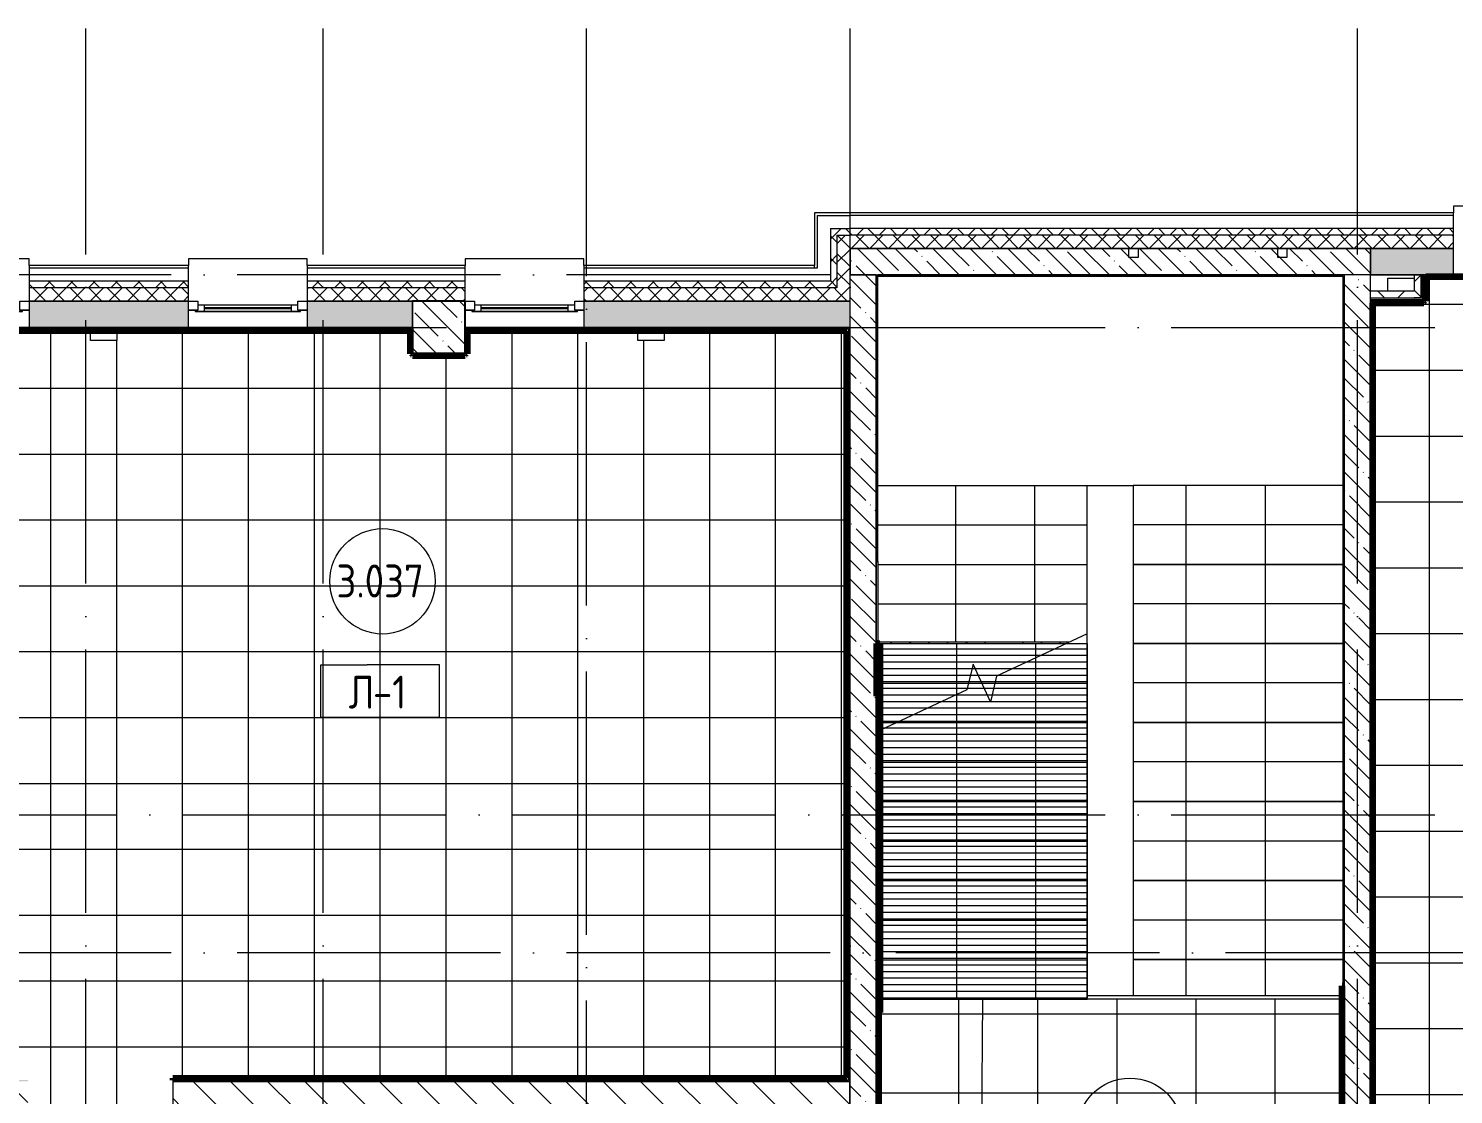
# Model space of a CAD drawing. Header units: millimetres. Extents: x 97 to 215964, y -4577 to 60645.
# Drawn here: x 189063 to 199877, y 52550 to 60645 of the extents above; entities that cross this region are included whole.
import ezdxf

# ---------------------------------------------------------------- set-up
doc = ezdxf.new("R2010")
doc.units = ezdxf.units.MM
doc.linetypes.add('ADSK_Линия сетки', pattern=[2500, 2000, -250, 0, -250])
for name, color, linetype, lineweight in [('A-AREA-____-IDEN', 2, 'Continuous', 20), ('A-FLOR-____-IDEN', 11, 'Continuous', 20), ('A-FLOR-____-OTLN', 192, 'Continuous', 9), ('A-FLOR-____-PATT', 8, 'Continuous', 9), ('A-GLAZ-____-MCUT', 151, 'Continuous', 9), ('A-GLAZ-____-OTLN', 151, 'Continuous', 9), ('A-ROOF-___-IDEN', 132, 'Continuous', 20), ('A-ROOF-____-OTLN', 132, 'Continuous', 9), ('A-ROOF-____-PATT', 132, 'Continuous', 9), ('A-ROOF-FNSH-MCUT', 132, 'Continuous', 9), ('A-WALL-____-MCUT', 113, 'Continuous', 9), ('A-WALL-____-PATT', 111, 'Continuous', 9), ('A-WALL-FNSH-MCUT', 113, 'Continuous', 9), ('I-WALL-____-OTLN', 2, 'Continuous', 9), ('S-COLS-____-MCUT', 52, 'Continuous', 9), ('S-COLS-____-OTLN', 52, 'Continuous', 9), ('S-GRID-____-OTLN', 1, 'Continuous', 9), ('S-STRS-____-MBND', 31, 'Continuous', 9), ('S-STRS-____-OTLN', 31, 'Continuous', 9)]:
    doc.layers.add(name, color=color, linetype=linetype, lineweight=lineweight)
doc.styles.add('GOST Common', font='GOST_Common.ttf', dxfattribs={"width": 0.9, "height": 250})
pattern_1 = [(270, (136699, 53275), (600, 4e-14), []), (0, (136699, 53275), (0, 600), [])]
pattern_2 = [(90, (140249, 57175), (-600, 4e-14), []), (180, (140249, 57175), (-7e-14, -600), [])]
pattern_3 = [(270, (136699, 53275), (600, 4e-14), []), (0, (136699, 53275), (0, 600), [])]
pattern_4 = [(135, (0, 0), (-142.5612, -142.5612), []), (135, (142.56, 0), (-142.5612, -142.5612), [252.016, -50.403, 3.353, -47.05])]
pattern_5 = [(135, (0, 0), (-84.85281, -84.85281), []), (225, (0, 0), (84.85281, -84.85281), [])]
pattern_6 = [(45, (0, 0), (-70.71068, 70.71068), []), (135, (0, 0), (-70.71068, -70.71068), [])]
pattern_7 = [(50, (0, 0), (364.36793, -31.8783), [38.1, -419.1]), (355, (0, 0), (-70.48585, 382.1133), [30.48, -335.28]), (100.451, (30.36, -2.66), (293.885, 350.2334), [32.38, -356.18]), (46.184, (0, 101.6), (542.1585, -84.0858), [57.15, -628.65]), (96.636, (45.2, 94.6), (474.8049, 494.8554), [48.57, -534.27]), (351.184, (0, 101.6), (474.8102, 494.85), [45.72, -502.92]), (21, (50.8, 76.2), (303.22847, -204.53046), [38.1, -419.1]), (326, (50.8, 76.2), (123.6039, 368.37604), [30.48, -335.28]), (71.451, (76.07, 59.16), (426.8341, 163.8427), [32.38, -356.18]), (37.5, (0, 0), (6.17665, 169.11015), [16.764, -314.452, 16.764, -323.596, -336.55]), (37.5, (0, 0), (6.17665, 169.11015), [-671.576, 16.764, -319.786]), (7.5, (0, 0), (133.63888, 200.3615), [16.764, -177.292, 16.764, -306.832, -128.27]), (7.5, (0, 0), (133.63888, 200.3615), [-517.652, 16.764, -111.506]), (327.5, (-113.28, 0), (271.18182, -11.45836), [16.764, -110.236, 16.764, -379.476, -525.78]), (327.5, (-113.28, 0), (271.18182, -11.45836), [-523.24, 16.764, -509.016]), (317.5, (-164.08, 0), (296.2585, 50.85285), [16.764, -148.336, 16.764, -246.38, -373.38]), (317.5, (-164.08, 0), (296.2585, 50.85285), [-428.244, 16.764, -356.616])]
pattern_8 = [(45, (0, 0), (-141.42136, 141.42136), []), (135, (0, 0), (-141.42136, -141.42136), [])]

# ---------------------------------------------------------------- blocks, each defined once
blk = doc.blocks.new('Окно_СКБ_1Ст1 - 120_Окно_СКБ_1Ст_900_ОК6Л-29019250-О_АИ_ПП_8_400_Целиком')
at = {"layer": 'A-GLAZ-____-MCUT', "color": 90}
for p, q in [((-450, -195), (-450, -125)), ((-450, -125), (-380, -125)), ((-380, -195), (-450, -195)), ((-380, -195), (-400, -195)), ((-400, -195), (-400, -205)), ((-400, -205), (400, -205)), ((400, -205), (-400, -205)), ((-380, -125), (-380, -195)), ((380, -155), (-380, -155)), ((-380, -155), (-380, -195)), ((-330, -205), (-330, -155)), ((330, -205), (330, -155)), ((380, -195), (380, -125)), ((380, -125), (450, -125)), ((380, -195), (380, -155)), ((450, -195), (380, -195)), ((400, -195), (380, -195)), ((400, -205), (400, -195)), ((450, -125), (450, -195))]:
    blk.add_line(p, q, dxfattribs=at)
at = {"layer": 'A-GLAZ-____-MCUT', "color": 10, "lineweight": 5}
for p, q in [((-330, -175), (330, -175)), ((330, -185), (-330, -185))]:
    blk.add_line(p, q, dxfattribs=at)
at = {"layer": 'A-GLAZ-____-OTLN', "color": 10, "lineweight": 5}
for p, q in [((-450, -195), (-400, -195)), ((400, -195), (450, -195))]:
    blk.add_line(p, q, dxfattribs=at)
blk = doc.blocks.new('Окно_СКБ_1Ст1 - 120_Окно_СКБ_1Ст_1200_ОК21-36344877-О_АИ_ПП_8_400_Целиком')
at = {"layer": 'A-GLAZ-____-MCUT', "color": 90}
for p, q in [((-600, -195), (-600, -125)), ((-600, -125), (-530, -125)), ((-530, -195), (-600, -195)), ((-530, -125), (-530, -195)), ((530, -195), (530, -125)), ((530, -125), (600, -125)), ((600, -195), (530, -195)), ((600, -125), (600, -195))]:
    blk.add_line(p, q, dxfattribs=at)
blk = doc.blocks.new('WNW_Отлив1 - Отлив_металлический 2-28596055-О_АИ_ПП_8_400_Целиком')
at = {"layer": 'A-GLAZ-____-OTLN', "color": 10, "lineweight": 5}
for p, q in [((450, 320), (-450, 320)), ((-450, 320), (-450, 270)), ((450, 270), (450, 320))]:
    blk.add_line(p, q, dxfattribs=at)
blk = doc.blocks.new('WNW_Отлив1 - Отлив_металлический 2-28598290-О_АИ_ПП_8_400_Целиком')
at = {"layer": 'A-GLAZ-____-OTLN', "color": 10, "lineweight": 5}
for p, q in [((1650, 320), (-1650, 320)), ((-1650, 320), (-1650, 270)), ((1650, 270), (1650, 320))]:
    blk.add_line(p, q, dxfattribs=at)
blk = doc.blocks.new('0083_СОШ675_АР_R22_rvt-1-О_АИ_ПП_8_400_Целиком')
at = {"layer": 'A-WALL-____-PATT', "lineweight": 5}
h = blk.add_hatch(dxfattribs=at)
h.set_pattern_fill('FP_9', color=10, style=0, pattern_type=2)
h.set_pattern_definition(pattern_5)
h.paths.add_polyline_path([(136350, 58675), (136400, 58675), (136400, 59125), (136350, 59125), (136350, 58725)])
h = blk.add_hatch(dxfattribs=at)
h.set_pattern_fill('FP_9', color=10, style=0, pattern_type=2)
h.set_pattern_definition(pattern_5)
h.paths.add_polyline_path([(153050, 59075), (153100, 59075), (153100, 59125), (144379, 59125), (144379, 59075), (152924, 59075)])
h.paths.add_polyline_path([(141079, 59075), (141079, 59125), (136400, 59125), (136400, 59075), (140347, 59075)])
h = blk.add_hatch(dxfattribs=at)
h.set_pattern_fill('FP_16', color=10, style=0, pattern_type=2)
h.set_pattern_definition(pattern_6)
h.paths.add_polyline_path([(136400, 58575), (136500, 58575), (136500, 59075), (136400, 59075), (136400, 58675)])
h = blk.add_hatch(dxfattribs=at)
h.set_pattern_fill('FP_16', color=10, style=0, pattern_type=2)
h.set_pattern_definition(pattern_6)
h.paths.add_polyline_path([(153050, 58975), (153050, 59075), (144379, 59075), (144379, 58975), (152950, 58975)])
h.paths.add_polyline_path([(140450, 58975), (141079, 58975), (141079, 59075), (136500, 59075), (136500, 58975), (140347, 58975)])
h = blk.add_hatch(dxfattribs=at)
h.set_pattern_fill('FP_8', color=10, style=0, pattern_type=2)
h.set_pattern_definition(pattern_4)
h.paths.add_polyline_path([(140250, 58775), (140250, 58975), (136500, 58975), (136500, 58775), (137831, 58775)])
h = blk.add_hatch(dxfattribs=at)
h.set_pattern_fill('FP_8', color=10, style=0, pattern_type=2)
h.set_pattern_definition(pattern_4)
h.paths.add_polyline_path([(140347, 49995), (140450, 49995), (140450, 50245), (140250, 50245), (140250, 49995)])
h.paths.add_polyline_path([(140450, 51885), (140450, 58975), (140250, 58975), (140250, 51885), (140347, 51885)])
h = blk.add_hatch(dxfattribs=at)
h.set_pattern_fill('FP_69', color=10, style=0, pattern_type=2)
h.set_pattern_definition(pattern_7)
h.paths.add_polyline_path([(152550, 58775), (152550, 58975), (145450, 58975), (145450, 58775), (150409, 58775)])
h.paths.add_polyline_path([(145050, 58775), (145050, 58975), (144379, 58975), (144379, 58775)])
h.paths.add_polyline_path([(140450, 58775), (141079, 58775), (141079, 58975), (140450, 58975)])
h = blk.add_hatch(dxfattribs=at)
h.set_pattern_fill('FP_9', color=10, style=0, pattern_type=2)
h.set_pattern_definition(pattern_5)
h.paths.add_polyline_path([(136230, 58675), (136350, 58675), (136350, 58725), (134480, 58725), (134480, 58675), (135945, 58675)])
h.paths.add_polyline_path([(133429, 58675), (133580, 58675), (133580, 58725), (132380, 58725), (132380, 58675), (132800, 58675)])
h.paths.add_polyline_path([(129370, 58675), (129370, 58725), (128150, 58725), (128150, 58675), (129027, 58675)])
h.paths.add_polyline_path([(131480, 58675), (131480, 58725), (130270, 58725), (130270, 58675), (130285, 58675)])
h.paths.add_polyline_path([(127250, 58675), (127250, 58725), (126050, 58725), (126050, 58675)])
h.paths.add_polyline_path([(125150, 58675), (125150, 58725), (123950, 58725), (123950, 58675), (123996, 58675)])
h.paths.add_polyline_path([(120170, 58675), (120170, 58725), (119170, 58725), (119170, 58675)])
h.paths.add_polyline_path([(123050, 58675), (123050, 58725), (121070, 58725), (121070, 58675), (122738, 58675)])
h.paths.add_polyline_path([(118270, 58675), (118270, 58725), (113841, 58725), (113841, 58675), (117707, 58675)])
h = blk.add_hatch(dxfattribs=at)
h.set_pattern_fill('FP_8', color=10, style=0, pattern_type=2)
h.set_pattern_definition(pattern_4)
h.paths.add_polyline_path([(136699, 49895), (136699, 58775), (136499, 58775), (136499, 49895), (136574, 49895)])
h = blk.add_hatch(dxfattribs=at)
h.set_pattern_fill('FP_17', color=252, style=0, pattern_type=2)
h.set_pattern_definition(pattern_8)
h.paths.add_polyline_path([(140780, 58600), (140830, 58600), (140830, 58775), (140780, 58775), (140780, 58650)])
h = blk.add_hatch(dxfattribs=at)
h.set_pattern_fill('FP_16', color=10, style=0, pattern_type=2)
h.set_pattern_definition(pattern_6)
h.paths.add_polyline_path([(136250, 58575), (136400, 58575), (136400, 58675), (134480, 58675), (134480, 58575), (136230, 58575)])
h.paths.add_polyline_path([(133180, 58575), (133580, 58575), (133580, 58675), (132380, 58675), (132380, 58575), (132800, 58575)])
h.paths.add_polyline_path([(131480, 58575), (131480, 58675), (130270, 58675), (130270, 58575), (130285, 58575)])
h.paths.add_polyline_path([(128970, 58575), (129370, 58575), (129370, 58675), (128150, 58675), (128150, 58575), (128398, 58575)])
h.paths.add_polyline_path([(127250, 58575), (127250, 58675), (126050, 58675), (126050, 58575)])
h.paths.add_polyline_path([(123996, 58575), (125150, 58575), (125150, 58675), (123950, 58675), (123950, 58575)])
h.paths.add_polyline_path([(123050, 58575), (123050, 58675), (121070, 58675), (121070, 58575), (122738, 58575)])
h.paths.add_polyline_path([(120170, 58575), (120170, 58675), (119170, 58675), (119170, 58575)])
h.paths.add_polyline_path([(118270, 58575), (118270, 58675), (113841, 58675), (113841, 58575), (118000, 58575)])
h = blk.add_hatch(dxfattribs=at)
h.set_pattern_fill('FP_17', color=252, style=0, pattern_type=2)
h.set_pattern_definition(pattern_8)
h.paths.add_polyline_path([(140447, 58600), (140780, 58600), (140780, 58650), (140447, 58650)])
h = blk.add_hatch(dxfattribs=at)
h.set_pattern_fill('FP_69', color=10, style=0, pattern_type=2)
h.set_pattern_definition(pattern_7)
h.paths.add_polyline_path([(136500, 58375), (136500, 58575), (134480, 58575), (134480, 58375), (135945, 58375)])
h.paths.add_polyline_path([(133180, 58375), (133180, 58575), (132380, 58575), (132380, 58375), (132800, 58375)])
h.paths.add_polyline_path([(131480, 58375), (131480, 58575), (130270, 58575), (130270, 58375), (130285, 58375)])
h.paths.add_polyline_path([(128398, 58375), (128970, 58375), (128970, 58575), (128150, 58575), (128150, 58375)])
h.paths.add_polyline_path([(127250, 58375), (127250, 58575), (126050, 58575), (126050, 58375)])
h.paths.add_polyline_path([(125150, 58375), (125150, 58575), (124350, 58575), (124350, 58375)])
h.paths.add_polyline_path([(123050, 58375), (123050, 58575), (121070, 58575), (121070, 58375), (122738, 58375)])
h.paths.add_polyline_path([(118270, 58375), (118270, 58575), (118000, 58575), (118000, 58375)])
h.paths.add_polyline_path([(120170, 58375), (120170, 58575), (119170, 58575), (119170, 58375)])
h.paths.add_polyline_path([(117600, 58375), (117600, 58575), (114250, 58575), (114250, 58375), (115192, 58375)])
h.paths.add_polyline_path([(113400, 58375), (113400, 58575), (109100, 58575), (109100, 58375), (113305, 58375)])
h.paths.add_polyline_path([(113800, 58375), (113850, 58375), (113850, 58575), (113800, 58575)])
h = blk.add_hatch(dxfattribs=at)
h.set_pattern_fill('FP_10', color=10, style=0, pattern_type=2)
h.set_pattern_definition([(135, (0, 0), (-141.42136, -141.42136), [])])
h.paths.add_polyline_path([(136499, 52450), (136499, 52650), (131360, 52650), (131360, 52450), (135316, 52450)])
h.paths.add_polyline_path([(130260, 52450), (130260, 52650), (129370, 52650), (129370, 52450)])
at = {"layer": 'S-COLS-____-OTLN', "lineweight": 5}
h = blk.add_hatch(dxfattribs=at)
h.set_pattern_fill('FP_8', color=256, style=0, pattern_type=2)
h.set_pattern_definition(pattern_4)
h.paths.add_polyline_path([(133180, 58175), (133580, 58175), (133580, 58575), (133180, 58575), (133180, 58375)])
at = {"layer": 'S-STRS-____-OTLN', "lineweight": 5}
h = blk.add_hatch(dxfattribs=at)
h.set_pattern_fill('FP_14', color=256, style=0, pattern_type=2)
h.set_pattern_definition(pattern_3)
h.paths.add_polyline_path([(138299, 56875), (138299, 57175), (136710, 57175), (136710, 56875), (137831, 56875)])
h = blk.add_hatch(dxfattribs=at)
h.set_pattern_fill('FP_13', color=256, style=0, pattern_type=2)
h.set_pattern_definition(pattern_2)
h.paths.add_polyline_path([(140239, 56875), (140239, 57175), (138649, 57175), (138649, 56875)])
h = blk.add_hatch(dxfattribs=at)
h.set_pattern_fill('FP_14', color=256, style=0, pattern_type=2)
h.set_pattern_definition(pattern_3)
h.paths.add_polyline_path([(136710, 56575), (138299, 56575), (138299, 56875), (136710, 56875), (136710, 56597)])
h = blk.add_hatch(dxfattribs=at)
h.set_pattern_fill('FP_13', color=256, style=0, pattern_type=2)
h.set_pattern_definition(pattern_2)
h.paths.add_polyline_path([(138649, 56575), (140239, 56575), (140239, 56875), (138649, 56875), (138649, 56793)])
h = blk.add_hatch(dxfattribs=at)
h.set_pattern_fill('FP_14', color=256, style=0, pattern_type=2)
h.set_pattern_definition(pattern_3)
h.paths.add_polyline_path([(138299, 56275), (138299, 56575), (136710, 56575), (136710, 56275), (137831, 56275)])
h = blk.add_hatch(dxfattribs=at)
h.set_pattern_fill('FP_13', color=256, style=0, pattern_type=2)
h.set_pattern_definition(pattern_2)
h.paths.add_polyline_path([(138649, 56275), (140239, 56275), (140239, 56575), (138649, 56575)])
h = blk.add_hatch(dxfattribs=at)
h.set_pattern_fill('FP_14', color=256, style=0, pattern_type=2)
h.set_pattern_definition(pattern_3)
h.paths.add_polyline_path([(138299, 55975), (138299, 55975), (138299, 56275), (136710, 56275), (136710, 55985), (138164, 55985), (138299, 56048)])
h = blk.add_hatch(dxfattribs=at)
h.set_pattern_fill('FP_13', color=256, style=0, pattern_type=2)
h.set_pattern_definition(pattern_2)
h.paths.add_polyline_path([(140239, 55975), (140239, 56275), (138649, 56275), (138649, 55975)])
h = blk.add_hatch(dxfattribs=at)
h.set_pattern_fill('FP_13', color=256, style=0, pattern_type=2)
h.set_pattern_definition(pattern_2)
h.paths.add_polyline_path([(140239, 55675), (140239, 55975), (138649, 55975), (138649, 55675)])
h = blk.add_hatch(dxfattribs=at)
h.set_pattern_fill('FP_14', color=256, style=0, pattern_type=2)
h.set_pattern_definition(pattern_3)
h.paths.add_polyline_path([(136699, 55675), (136700, 55675), (136699, 55685)])
h = blk.add_hatch(dxfattribs=at)
h.set_pattern_fill('FP_13', color=256, style=0, pattern_type=2)
h.set_pattern_definition(pattern_2)
h.paths.add_polyline_path([(138649, 55375), (140239, 55375), (140239, 55675), (138649, 55675)])
h = blk.add_hatch(dxfattribs=at)
h.set_pattern_fill('FP_14', color=256, style=0, pattern_type=2)
h.set_pattern_definition(pattern_3)
h.paths.add_polyline_path([(136699, 55375), (136700, 55375), (136699, 55385)])
h.paths.add_polyline_path([(138299, 55375), (138299, 55375), (138299, 55385)])
h = blk.add_hatch(dxfattribs=at)
h.set_pattern_fill('FP_14', color=256, style=0, pattern_type=2)
h.set_pattern_definition(pattern_3)
h.paths.add_polyline_path([(136699, 55302), (136700, 55302), (136699, 55375)])
h = blk.add_hatch(dxfattribs=at)
h.set_pattern_fill('FP_12', color=256, style=0, pattern_type=2)
h.set_pattern_definition(pattern_1)
h.paths.add_polyline_path([(138299, 55375), (138299, 55375), (138299, 55375)])
h = blk.add_hatch(dxfattribs=at)
h.set_pattern_fill('FP_13', color=256, style=0, pattern_type=2)
h.set_pattern_definition(pattern_2)
h.paths.add_polyline_path([(138649, 55075), (140239, 55075), (140239, 55375), (138649, 55375)])
h = blk.add_hatch(dxfattribs=at)
h.set_pattern_fill('FP_12', color=256, style=0, pattern_type=2)
h.set_pattern_definition(pattern_1)
h.paths.add_polyline_path([(138299, 55075), (138299, 55075), (138299, 55075)])
h = blk.add_hatch(dxfattribs=at)
h.set_pattern_fill('FP_13', color=256, style=0, pattern_type=2)
h.set_pattern_definition(pattern_2)
h.paths.add_polyline_path([(139089, 54775), (140239, 54775), (140239, 55075), (138649, 55075), (138649, 54775)])
h = blk.add_hatch(dxfattribs=at)
h.set_pattern_fill('FP_14', color=256, style=0, pattern_type=2)
h.set_pattern_definition(pattern_3)
h.paths.add_polyline_path([(138299, 54775), (138299, 54775), (138299, 54839)])
h = blk.add_hatch(dxfattribs=at)
h.set_pattern_fill('FP_13', color=256, style=0, pattern_type=2)
h.set_pattern_definition(pattern_2)
h.paths.add_polyline_path([(139089, 54475), (140239, 54475), (140239, 54775), (138649, 54775), (138649, 54475)])
h = blk.add_hatch(dxfattribs=at)
h.set_pattern_fill('FP_12', color=256, style=0, pattern_type=2)
h.set_pattern_definition(pattern_1)
h.paths.add_polyline_path([(136699, 54475), (136700, 54475), (136699, 54674)])
h = blk.add_hatch(dxfattribs=at)
h.set_pattern_fill('FP_13', color=256, style=0, pattern_type=2)
h.set_pattern_definition(pattern_2)
h.paths.add_polyline_path([(139089, 54175), (140239, 54175), (140239, 54475), (138649, 54475), (138649, 54175)])
h = blk.add_hatch(dxfattribs=at)
h.set_pattern_fill('FP_12', color=256, style=0, pattern_type=2)
h.set_pattern_definition(pattern_1)
h.paths.add_polyline_path([(136699, 54175), (136700, 54175), (136699, 54374)])
h = blk.add_hatch(dxfattribs=at)
h.set_pattern_fill('FP_12', color=256, style=0, pattern_type=2)
h.set_pattern_definition(pattern_1)
h.paths.add_polyline_path([(136699, 53875), (136700, 53875), (136699, 54075)])
h.paths.add_polyline_path([(138299, 53875), (138299, 53875), (138299, 54174)])
h = blk.add_hatch(dxfattribs=at)
h.set_pattern_fill('FP_13', color=256, style=0, pattern_type=2)
h.set_pattern_definition(pattern_2)
h.paths.add_polyline_path([(138649, 53875), (140239, 53875), (140239, 54175), (138649, 54175)])
h = blk.add_hatch(dxfattribs=at)
h.set_pattern_fill('FP_12', color=256, style=0, pattern_type=2)
h.set_pattern_definition(pattern_1)
h.paths.add_polyline_path([(138299, 53575), (138299, 53575), (138299, 53874)])
h = blk.add_hatch(dxfattribs=at)
h.set_pattern_fill('FP_13', color=256, style=0, pattern_type=2)
h.set_pattern_definition(pattern_2)
h.paths.add_polyline_path([(139089, 53575), (140239, 53575), (140239, 53875), (138649, 53875), (138649, 53575)])
h = blk.add_hatch(dxfattribs=at)
h.set_pattern_fill('FP_13', color=256, style=0, pattern_type=2)
h.set_pattern_definition(pattern_2)
h.paths.add_polyline_path([(138649, 53300), (140234, 53300), (140234, 53376), (140239, 53376), (140239, 53575), (138649, 53575)])
h = blk.add_hatch(dxfattribs=at)
h.set_pattern_fill('FP_12', color=256, style=0, pattern_type=2)
h.set_pattern_definition(pattern_1)
h.paths.add_polyline_path([(136699, 53275), (136700, 53275), (136699, 53474)])
at = {"layer": 'A-FLOR-____-OTLN', "color": 90}
for p, q in [((140580, 58650), (140580, 58748)), ((140580, 58748), (140780, 58748)), ((140234, 53300), (138299, 53300))]:
    blk.add_line(p, q, dxfattribs=at)
at = {"layer": 'A-WALL-____-MCUT', "color": 10, "lineweight": 5}
for p, q in [((136250, 59225), (136350, 59225)), ((136250, 59225), (136250, 58825)), ((136350, 59225), (136500, 59225)), ((141079, 59225), (136500, 59225)), ((136230, 58825), (136230, 58845)), ((131480, 58825), (130270, 58825)), ((133580, 58825), (132380, 58825)), ((136230, 58825), (134480, 58825)), ((136250, 58825), (136230, 58825)), ((140842, 58775), (140842, 58588)), ((133180, 58375), (133180, 58575)), ((140447, 58588), (140780, 58588)), ((140830, 58588), (140780, 58588)), ((140842, 58588), (140830, 58588)), ((136499, 52450), (136499, 52650))]:
    blk.add_line(p, q, dxfattribs=at)
at = {"layer": 'A-WALL-____-MCUT', "color": 90}
for p, q in [((141079, 59125), (141079, 59225)), ((141079, 58975), (141079, 59075)), ((136500, 58575), (136500, 58975)), ((140250, 58975), (140450, 58975)), ((130270, 58825), (130270, 58725)), ((131480, 58725), (131480, 58825)), ((132380, 58825), (132380, 58725)), ((133580, 58725), (133580, 58825)), ((134480, 58825), (134480, 58725)), ((130270, 58675), (130270, 58575)), ((131480, 58575), (131480, 58675)), ((132380, 58675), (132380, 58575)), ((133580, 58575), (133580, 58675)), ((134480, 58675), (134480, 58575)), ((133180, 58575), (133580, 58575)), ((136400, 58575), (136500, 58575))]:
    blk.add_line(p, q, dxfattribs=at)
at = {"layer": 'A-WALL-____-MCUT', "color": 50, "lineweight": 13}
for p, q in [((136350, 59125), (136400, 59125)), ((136350, 59125), (136350, 58725)), ((136400, 59125), (136500, 59125)), ((136400, 59075), (136500, 59075)), ((136400, 59075), (136400, 58675)), ((141079, 59125), (136500, 59125)), ((141079, 59075), (136500, 59075)), ((141079, 59075), (141079, 59125)), ((136500, 58975), (140250, 58975)), ((136500, 58975), (136500, 58775)), ((140250, 58975), (136500, 58975)), ((140450, 58975), (140250, 58975)), ((140450, 51885), (140450, 58975)), ((140450, 58975), (141079, 58975)), ((140450, 58975), (140450, 58775)), ((141079, 58975), (140450, 58975)), ((141079, 58775), (141079, 58975)), ((130270, 58725), (130270, 58675)), ((131480, 58725), (130270, 58725)), ((131480, 58675), (131480, 58725)), ((132380, 58725), (132380, 58675)), ((133580, 58725), (132380, 58725)), ((133580, 58675), (133580, 58725)), ((134480, 58725), (134480, 58675)), ((136230, 58725), (134480, 58725)), ((136250, 58725), (136230, 58725)), ((136350, 58725), (136250, 58725)), ((136699, 58775), (136499, 58775)), ((136499, 58775), (136499, 52650)), ((136500, 58775), (140250, 58775)), ((136699, 50095), (136699, 58775)), ((140250, 58775), (140250, 51885)), ((140450, 58775), (141079, 58775)), ((140830, 58775), (140780, 58775)), ((140780, 58775), (140780, 58650)), ((140830, 58775), (140830, 58600)), ((131480, 58675), (130270, 58675)), ((133580, 58675), (132380, 58675)), ((136230, 58675), (134480, 58675)), ((136350, 58675), (136230, 58675)), ((136400, 58675), (136350, 58675)), ((140780, 58650), (140447, 58650)), ((140447, 58650), (140447, 58600)), ((130270, 58575), (130270, 58375)), ((131480, 58575), (130270, 58575)), ((130270, 58575), (131480, 58575)), ((131480, 58375), (131480, 58575)), ((132380, 58575), (132380, 58375)), ((133180, 58575), (132380, 58575)), ((132380, 58575), (133180, 58575)), ((134480, 58575), (134480, 58375)), ((136230, 58575), (134480, 58575)), ((134480, 58575), (136230, 58575)), ((136230, 58575), (136250, 58575)), ((136500, 58575), (136230, 58575)), ((136250, 58575), (136350, 58575)), ((136350, 58575), (136400, 58575)), ((136500, 58375), (136500, 58575)), ((140447, 58600), (140780, 58600)), ((140830, 58600), (140780, 58600)), ((130270, 58375), (131480, 58375)), ((132380, 58375), (133180, 58375)), ((134480, 58375), (136500, 58375)), ((136499, 52650), (131360, 52650)), ((131360, 52650), (131360, 52450))]:
    blk.add_line(p, q, dxfattribs=at)
at = {"layer": 'A-WALL-FNSH-MCUT', "color": 90}
for p, q in [((136250, 59245), (136230, 59245)), ((136230, 59245), (136230, 58845)), ((136350, 59245), (136250, 59245)), ((136400, 59245), (136350, 59245)), ((136500, 59245), (136400, 59245)), ((141079, 59245), (136500, 59245)), ((141079, 59225), (141079, 59245)), ((131480, 58845), (130270, 58845)), ((130270, 58845), (130270, 58825)), ((131480, 58825), (131480, 58845)), ((133580, 58845), (132380, 58845)), ((132380, 58845), (132380, 58825)), ((133580, 58825), (133580, 58845)), ((136230, 58845), (134480, 58845)), ((134480, 58845), (134480, 58825)), ((140842, 58775), (140830, 58775)), ((140855, 58775), (140842, 58775)), ((140855, 58575), (140855, 58775)), ((140447, 58600), (140447, 58588)), ((140447, 58588), (140447, 58575)), ((140447, 58575), (140780, 58575)), ((140780, 58575), (140830, 58575)), ((140830, 58575), (140842, 58575)), ((140842, 58575), (140855, 58575))]:
    blk.add_line(p, q, dxfattribs=at)
at = {"layer": 'I-WALL-____-OTLN', "color": 90}
for p, q in [((130270, 58375), (129370, 58375)), ((132380, 58375), (131480, 58375)), ((134480, 58375), (133580, 58375))]:
    blk.add_line(p, q, dxfattribs=at)
at = {"layer": 'S-COLS-____-MCUT', "color": 130, "lineweight": 25}
for p, q in [((133580, 58575), (133180, 58575)), ((133580, 58175), (133580, 58575)), ((133180, 58375), (133180, 58175)), ((133180, 58175), (133580, 58175))]:
    blk.add_line(p, q, dxfattribs=at)
at = {"layer": 'S-COLS-____-OTLN', "color": 90}
blk.add_line((133180, 58575), (133180, 58375), dxfattribs=at)
at = {"layer": 'S-STRS-____-MBND', "color": 10, "lineweight": 5}
for p, q in [((138299, 56048), (137612, 55728)), ((137433, 55817), (137386, 55622)), ((137565, 55533), (137433, 55817)), ((137612, 55728), (137565, 55533)), ((137386, 55622), (136699, 55302))]:
    blk.add_line(p, q, dxfattribs=at)
at = {"layer": 'S-STRS-____-OTLN', "color": 10, "lineweight": 5}
for p, q in [((136710, 57175), (138299, 57175)), ((136710, 57175), (138299, 57175)), ((138299, 57175), (138649, 57175)), ((138299, 56875), (138299, 57175)), ((140239, 57175), (138649, 57175)), ((138649, 57175), (138649, 56875)), ((140239, 57175), (138649, 57175)), ((136710, 56875), (138299, 56875)), ((136710, 56875), (138299, 56875)), ((138299, 56575), (138299, 56875)), ((138649, 56875), (138649, 56575)), ((140239, 56875), (138649, 56875)), ((140239, 56875), (138649, 56875)), ((136710, 56575), (138299, 56575)), ((136710, 56575), (138299, 56575)), ((138299, 56275), (138299, 56575)), ((138649, 56575), (138649, 56275)), ((140239, 56575), (138649, 56575)), ((140239, 56575), (138649, 56575)), ((136710, 56275), (138299, 56275)), ((136710, 56275), (138299, 56275)), ((138299, 56048), (138299, 56275)), ((138649, 56275), (138649, 55975)), ((140239, 56275), (138649, 56275)), ((140239, 56275), (138649, 56275)), ((138299, 55975), (138299, 56048)), ((138142, 55975), (138299, 55975)), ((138142, 55975), (138299, 55975)), ((138299, 55675), (138299, 55975)), ((138649, 55975), (138649, 55675)), ((140239, 55975), (138649, 55975)), ((140239, 55975), (138649, 55975)), ((138299, 55375), (138299, 55675)), ((138649, 55675), (138649, 55375)), ((140239, 55675), (138649, 55675)), ((140239, 55675), (138649, 55675)), ((138299, 55075), (138299, 55375)), ((138649, 55375), (138649, 55075)), ((140239, 55375), (138649, 55375)), ((140239, 55375), (138649, 55375)), ((138299, 54775), (138299, 55075)), ((138649, 55075), (138649, 54775)), ((140239, 55075), (138649, 55075)), ((140239, 55075), (138649, 55075)), ((138299, 54475), (138299, 54775)), ((138649, 54775), (138649, 54475)), ((140239, 54775), (138649, 54775)), ((140239, 54775), (138649, 54775)), ((138299, 54175), (138299, 54475)), ((138649, 54475), (138649, 54175)), ((140239, 54475), (138649, 54475)), ((140239, 54475), (138649, 54475)), ((138299, 53875), (138299, 54175)), ((138649, 54175), (138649, 53875)), ((140239, 54175), (138649, 54175)), ((140239, 54175), (138649, 54175)), ((138299, 53575), (138299, 53875)), ((138649, 53875), (138649, 53575)), ((140239, 53875), (138649, 53875)), ((140239, 53875), (138649, 53875)), ((138299, 53275), (138299, 53575)), ((138649, 53575), (138649, 53300)), ((140239, 53575), (138649, 53575)), ((140239, 53575), (138649, 53575)), ((140234, 53275), (138649, 53275))]:
    blk.add_line(p, q, dxfattribs=at)
at = {"layer": 'A-GLAZ-____-OTLN', "color": 90, "lineweight": 9}
for name, p in [('WNW_Отлив1 - Отлив_металлический 2-28598290-О_АИ_ПП_8_400_Целиком', (142729, 58975)), ('Окно_СКБ_1Ст1 - 120_Окно_СКБ_1Ст_1200_ОК21-36344877-О_АИ_ПП_8_400_Целиком', (139215, 59100)), ('WNW_Отлив1 - Отлив_металлический 2-28596055-О_АИ_ПП_8_400_Целиком', (129820, 58575)), ('WNW_Отлив1 - Отлив_металлический 2-28596055-О_АИ_ПП_8_400_Целиком', (131930, 58575)), ('WNW_Отлив1 - Отлив_металлический 2-28596055-О_АИ_ПП_8_400_Целиком', (134030, 58575)), ('Окно_СКБ_1Ст1 - 120_Окно_СКБ_1Ст_900_ОК6Л-29019250-О_АИ_ПП_8_400_Целиком', (129820, 58700)), ('Окно_СКБ_1Ст1 - 120_Окно_СКБ_1Ст_900_ОК6Л-29019250-О_АИ_ПП_8_400_Целиком', (131930, 58700)), ('Окно_СКБ_1Ст1 - 120_Окно_СКБ_1Ст_900_ОК6Л-29019250-О_АИ_ПП_8_400_Целиком', (134030, 58700))]:
    blk.add_blockref(name, p, dxfattribs=at)
blk = doc.blocks.new('ADSK_Марка_Перекрытие - Типоразмер_ADSK_Марка-158127-О_АИ_ПП_8_400_Целиком')
at = {"layer": 'A-FLOR-____-IDEN'}
for p, q in [((-4.5, 4), (-1, 4)), ((-4.5, 0), (-4.5, 4)), ((4.5, 4), (-1, 4)), ((4.5, 0), (4.5, 4)), ((4.5, 0), (-4.5, 0)), ((-4.5, 0), (4, 0))]:
    blk.add_line(p, q, dxfattribs=at)
blk = doc.blocks.new('ADSK_Марка_Помещение_ОдноЗначение - Номер-159740-О_АИ_ПП_8_400_Целиком')
at = {"layer": 'A-AREA-____-IDEN'}
blk.add_circle((0, 0), 4, dxfattribs=at)

msp = doc.modelspace()

# ---------------------------------------------------------------- hatches: boundary and pattern name
at = {"layer": 'A-FLOR-____-PATT'}
h = msp.add_hatch(dxfattribs=at)
h.set_pattern_fill('FP_202', color=256, style=0, pattern_type=2)
h.set_pattern_definition([(0, (199694, 52050), (0, 500), []), (90, (199694, 52050), (-500, 3e-14), [])])
h.paths.add_polyline_path([(203847.865903, 45324.968424), (203847.887824, 45325.081954), (203847.865903, 46824.999), (203832.865903, 46824.999), (203832.865903, 49925.060253), (203847.865903, 49925.060253), (203847.865903, 52425.060253), (203832.865903, 52425.060253), (203832.865903, 58560.000586), (203460.330306, 58560.000586), (203460.330306, 58565.000586), (203450.330306, 58565.000586), (203450.330306, 58575.000586), (203445.330306, 58575.918638), (203445.330306, 58760.000586), (199667.659852, 58760.000586), (199667.659852, 58575.000586), (199662.659852, 58575.000586), (199662.432467, 58565.000586), (199652.659852, 58565.000586), (199651.935994, 58560.000586), (199262.887824, 58560.000586), (199262.887824, 51885.000586), (199046.843981, 51885.000586), (199047.887824, 50245.000586), (199262.887824, 50245.000586), (199262.887824, 48485.500586), (199257.887824, 48484.769667), (199257.887238, 48475.501172), (199247.887824, 48475.501172), (199247.887824, 48470.501172), (197777.887824, 48470.501172), (197777.887824, 48485.500586), (197107.887824, 48485.500586), (197107.887824, 48470.501172), (196597.887824, 48470.501172), (196597.887824, 48485.500586), (195927.887824, 48485.500586), (195927.887824, 48470.501172), (195707.865903, 48470.501172), (195707.865903, 48092.5), (195702.865903, 48092.5), (195702.865903, 48082.5), (195692.865903, 48082.5), (195691.787201, 48077.5), (195512.887824, 48077.5), (195512.887824, 48054.999414), (195497.865903, 48054.939128), (195497.887824, 45854.999414), (195512.887824, 45854.999414), (195512.887824, 45344.96901), (195497.887824, 45344.96901), (195498.922724, 45339.96901), (199247.887824, 45339.96901), (199247.887824, 45334.96901), (199257.887824, 45334.96901), (199257.887824, 45324.96901), (203832.865903, 45324.96901), (203832.865903, 45574.999), (203847.865903, 45574.999), (203847.865903, 45325.097016)])
h.paths.add_polyline_path([(195497.887824, 48087.5), (195507.887824, 48087.5), (195507.887824, 48092.5), (195497.887824, 48092.5)])
h.paths.add_polyline_path([(195692.865903, 48475.501172), (195697.865903, 48475.501172), (195697.735362, 48485.500586), (195692.865903, 48485.500586)])
h.paths.add_polyline_path([(203847.865903, 53825), (203847.887824, 53825), (203847.865903, 58575), (203837.865903, 58575), (203837.865903, 58573.500586), (203847.865903, 58573.500586), (203847.865903, 54199.905224)])
h = msp.add_hatch(dxfattribs=at)
h.set_pattern_fill('FP_183', color=256, style=0, pattern_type=2)
h.set_pattern_definition([(90, (191732.36, 55412.5), (-500, 3e-14), []), (180, (191732.36, 55412.5), (-6e-14, -500), [])])
h.paths.add_polyline_path([(189057.887824, 52450.002606), (190157.864168, 52450.002921), (190157.887824, 52675.002606), (195271.887824, 52675.002606), (195271.887824, 58350), (193887.843981, 58350), (193887.843981, 58275), (193687.843981, 58275), (193687.843981, 58350), (192392.865903, 58350), (192392.865903, 58174.999414), (192387.865903, 58174.999414), (192387.865903, 58164.999414), (192377.865903, 58164.999414), (192377.865903, 58159.999414), (191977.865903, 58159.999414), (191977.865903, 58164.999414), (191967.865903, 58164.999414), (191967.865903, 58174.999414), (191962.865903, 58175.666593), (191962.865903, 58350), (189732.843981, 58350), (189732.843981, 58275), (189532.843981, 58275), (189532.843981, 58350), (188192.867075, 58350), (188192.867075, 52675.002606), (189057.887824, 52675.002606), (189057.887824, 52649.99862)])
h = msp.add_hatch(dxfattribs=at)
h.set_pattern_fill('FP_163', color=256, style=0, pattern_type=2)
h.set_pattern_definition([(0, (197322.9, 54362.5), (0, 600), []), (90, (197322.9, 54362.5), (-600, 4e-14), [])])
h.paths.add_polyline_path([(199047.365903, 50095.00523), (199047.887824, 50095.00523), (199046.865903, 51885.000586), (199031.865903, 51885.999414), (199031.865903, 53275.004058), (195522.887824, 53273.999414), (195522.887824, 53173.999414), (195512.887824, 53173.999414), (195512.887824, 50110.000586), (199031.865903, 50110.000586), (199031.865903, 50245.000586), (199046.865903, 50245.000586), (199046.865903, 50095.00523)])
at = {"layer": 'A-ROOF-____-PATT'}
h = msp.add_hatch(dxfattribs=at)
h.set_pattern_fill('FP_218', color=256, style=0, pattern_type=2)
h.set_pattern_definition([(45, (58797.89, 0), (-142.5612, 142.5612), []), (45, (58940.45, 0), (-142.5612, 142.5612), [252.016, -50.403, 3.353, -47.05])])
h.paths.add_polyline_path([(195507.887824, 55973.999414), (196940.217918, 55974.999414), (196961.662987, 55984.999414), (195507.887824, 55984.999414)])
h = msp.add_hatch(dxfattribs=at)
h.set_pattern_fill('FP_217', color=256, style=0, pattern_type=2)
h.set_pattern_definition([(90, (195507.9, 46635), (-600, 4e-14), []), (180, (195507.89, 46634.977), (-6e-15, -50), [])])
h.paths.add_polyline_path([(196629.241024, 55673.999414), (197096.387824, 55673.999414), (197096.387824, 55973.999414), (195522.887824, 55973.999414), (195522.887824, 55673.999414)])
h = msp.add_hatch(dxfattribs=at)
h.set_pattern_fill('FP_216', color=256, style=0, pattern_type=2)
h.set_pattern_definition([(90, (195507.9, 46335), (-600, 4e-14), []), (180, (195507.89, 46334.977), (-6e-15, -50), [])])
h.paths.add_polyline_path([(196629.241024, 55373.999414), (197096.387824, 55373.999414), (197096.387824, 55673.999414), (195522.887824, 55673.999414), (195522.887824, 55373.999414)])
h = msp.add_hatch(dxfattribs=at)
h.set_pattern_fill('FP_215', color=256, style=0, pattern_type=2)
h.set_pattern_definition([(90, (195507.9, 46035), (-600, 4e-14), []), (180, (195507.89, 46034.977), (-6e-15, -50), [])])
h.paths.add_polyline_path([(196629.241024, 55073.999414), (197096.387824, 55073.999414), (197096.387824, 55373.999414), (195522.887824, 55373.999414), (195522.887824, 55073.999414)])
h = msp.add_hatch(dxfattribs=at)
h.set_pattern_fill('FP_214', color=256, style=0, pattern_type=2)
h.set_pattern_definition([(90, (195507.9, 45735), (-600, 4e-14), []), (180, (195507.89, 45734.977), (-6e-15, -50), [])])
h.paths.add_polyline_path([(197096.387824, 54773.999414), (197096.387824, 55073.999414), (195522.887824, 55073.999414), (195522.887824, 54773.999414), (196629.241024, 54773.999414)])
h = msp.add_hatch(dxfattribs=at)
h.set_pattern_fill('FP_213', color=256, style=0, pattern_type=2)
h.set_pattern_definition([(90, (195507.9, 45435), (-600, 4e-14), []), (180, (195507.89, 45434.977), (-6e-15, -50), [])])
h.paths.add_polyline_path([(196629.241024, 54473.999414), (197096.387824, 54473.999414), (197096.387824, 54773.999414), (195522.887824, 54773.999414), (195522.887824, 54473.999414)])
h = msp.add_hatch(dxfattribs=at)
h.set_pattern_fill('FP_212', color=256, style=0, pattern_type=2)
h.set_pattern_definition([(90, (195507.9, 45135), (-600, 4e-14), []), (180, (195507.89, 45134.977), (-6e-15, -50), [])])
h.paths.add_polyline_path([(196629.241024, 54173.999414), (197096.387824, 54173.999414), (197096.387824, 54473.999414), (195522.887824, 54473.999414), (195522.887824, 54173.999414)])
h = msp.add_hatch(dxfattribs=at)
h.set_pattern_fill('FP_211', color=256, style=0, pattern_type=2)
h.set_pattern_definition([(90, (195507.9, 44835), (-600, 4e-14), []), (180, (195507.89, 44834.977), (-6e-15, -50), [])])
h.paths.add_polyline_path([(196629.241024, 53873.999414), (197096.387824, 53873.999414), (197096.387824, 54173.999414), (195522.887824, 54173.999414), (195522.887824, 53873.999414)])
h = msp.add_hatch(dxfattribs=at)
h.set_pattern_fill('FP_210', color=256, style=0, pattern_type=2)
h.set_pattern_definition([(90, (195507.9, 44535), (-600, 4e-14), []), (180, (195507.89, 44534.977), (-6e-15, -50), [])])
h.paths.add_polyline_path([(196629.241024, 53573.999414), (197096.387824, 53573.999414), (197096.387824, 53873.999414), (195522.887824, 53873.999414), (195522.887824, 53573.999414)])
h = msp.add_hatch(dxfattribs=at)
h.set_pattern_fill('FP_209', color=256, style=0, pattern_type=2)
h.set_pattern_definition([(90, (195507.9, 44235), (-600, 4e-14), []), (180, (195507.89, 44234.977), (-6e-15, -50), [])])
h.paths.add_polyline_path([(196629.241024, 53273.999414), (197096.387824, 53273.999414), (197096.387824, 53573.999414), (195522.887824, 53573.999414), (195522.887824, 53273.999414)])
at = {"layer": 'A-WALL-____-PATT'}
h = msp.add_hatch(color=7, dxfattribs=at)
h.paths.add_polyline_path([(195507.887824, 50105.001172), (195507.887824, 55974.999414), (195497.887824, 55974.999414), (195497.887824, 50105.001172)])
h.paths.add_polyline_path([(195507.887824, 56597.213009), (195507.887824, 58765.000586), (195497.887824, 58765.000586), (195497.887824, 56597.213009)])
for color, points in [(7, [(199036.865903, 58765.000586), (199036.865903, 58775.000586), (195507.887824, 58775.000586), (195507.887824, 58765.000586), (196629.241024, 58765.000586)]), (7, [(199662.659852, 58565.000586), (199662.659852, 58765.000586), (199652.659852, 58765.000586), (199652.659852, 58565.000586)]), (7, [(199652.659852, 58565.000586), (199652.659852, 58575.000586), (199247.887824, 58575.000586), (199247.887824, 58565.000586), (199257.887824, 58565.000586)]), (7, [(199247.887824, 52085.49992), (199257.887824, 52085.49992), (199257.887824, 58565.000586), (199247.887824, 58565.000586), (199247.887824, 52884.549515)]), (7, [(191977.865903, 58164.999414), (191977.865903, 58365), (191967.865903, 58365), (191967.865903, 58164.999414)]), (7, [(192387.865903, 58174.999414), (192387.865903, 58365), (192377.865903, 58365), (192377.865903, 58174.999414)]), (7, [(195286.887824, 58365), (195286.887824, 58375), (193278.037122, 58375), (193278.037122, 58365), (194742.601226, 58365)]), (7, [(195286.887824, 52660.002606), (195296.887824, 52660.002606), (195296.887824, 58375), (195286.887824, 58375), (195286.887824, 52884.549515)]), (7, [(191977.865903, 58164.999414), (192387.865903, 58164.999414), (192387.865903, 58174.999414), (191977.865903, 58174.999414)]), (1, [(195507.887824, 55573.999414), (195507.887824, 55973.999414), (195497.887824, 55973.999414), (195497.887824, 55573.999414)])]:
    msp.add_hatch(color=color, dxfattribs=at).paths.add_polyline_path(points)
h = msp.add_hatch(color=7, dxfattribs=at)
h.paths.add_polyline_path([(199046.865903, 50095.001172), (199046.865903, 50245.000586), (199036.865903, 50245.000586), (199036.865903, 50095.001172)])
h.paths.add_polyline_path([(199036.865903, 51885.000586), (199046.865903, 51885.000586), (199046.865903, 58775.000586), (199036.865903, 58775.000586), (199036.865903, 52884.549515)])
h = msp.add_hatch(color=7, dxfattribs=at)
h.paths.add_polyline_path([(203450.330306, 58765.000586), (203460.330306, 58765.000586), (203460.330306, 58775.000586), (203176.887238, 58775.000586), (203176.887238, 58765.000586)])
h.paths.add_polyline_path([(199876.887238, 58765.000586), (199876.887238, 58775.000586), (199652.659852, 58775.000586), (199652.659852, 58765.000586), (199662.659852, 58765.000586)])
h = msp.add_hatch(color=7, dxfattribs=at)
h.paths.add_polyline_path([(191977.865903, 58365), (191977.865903, 58375), (191177.887824, 58375), (191177.887824, 58365), (191967.865903, 58365)])
h.paths.add_polyline_path([(189082.681831, 58365), (190277.887824, 58365), (190277.887824, 58375), (189067.865903, 58375), (189067.865903, 58365)])
h = msp.add_hatch(color=7, dxfattribs=at)
h.paths.add_polyline_path([(195296.887824, 52650.002606), (195296.887824, 52660.002606), (190157.887824, 52660.002606), (190157.887824, 52650.002606), (194113.721293, 52650.002606)])
h.paths.add_polyline_path([(188177.867075, 52650.002606), (189057.887824, 52650.002606), (189057.887824, 52660.002606), (188177.867075, 52660.002606)])

# ---------------------------------------------------------------- linework, layer by layer
at = {"layer": 'A-FLOR-____-OTLN'}
for p, q in [((189532.843981, 58275), (189532.843981, 58350)), ((189732.843981, 58350), (189732.843981, 58275)), ((193687.843981, 58275), (193687.843981, 58350)), ((193887.843981, 58350), (193887.843981, 58275)), ((189732.843981, 58275), (189532.843981, 58275)), ((193887.843981, 58275), (193687.843981, 58275)), ((199031.865903, 53275.004058), (197096.865781, 53275.004058))]:
    msp.add_line(p, q, dxfattribs=at)
at = {"layer": 'A-ROOF-___-IDEN'}
msp.add_line((196302.137824, 53273.999414), (196294.656979, 52103.999414), dxfattribs=at)
at = {"layer": 'A-ROOF-____-OTLN'}
for p, q in [((197096.387824, 55973.999414), (197096.387824, 53273.999414)), ((195522.887824, 55673.999414), (197096.387824, 55673.999414)), ((195522.887824, 55373.999414), (197096.387824, 55373.999414)), ((195522.887824, 55073.999414), (197096.387824, 55073.999414)), ((195522.887824, 54773.999414), (197096.387824, 54773.999414)), ((195522.887824, 54473.999414), (197096.387824, 54473.999414)), ((195522.887824, 54173.999414), (197096.387824, 54173.999414)), ((195522.887824, 53873.999414), (197096.387824, 53873.999414)), ((195522.887824, 53573.999414), (197096.387824, 53573.999414)), ((195522.887824, 53273.999414), (197096.387824, 53273.999414))]:
    msp.add_line(p, q, dxfattribs=at)
at = {"layer": 'A-ROOF-FNSH-MCUT', "color": 7}
for p, q in [((195507.887824, 55984.999414), (195507.887824, 55973.999414)), ((196961.662987, 55984.999414), (195507.887824, 55984.999414)), ((195522.887824, 55973.999414), (197096.387824, 55973.999414))]:
    msp.add_line(p, q, dxfattribs=at)
at = {"layer": 'A-WALL-____-MCUT', "color": 7}
for p, q in [((195497.887824, 58765.000586), (199036.865903, 58765.000586)), ((195497.887824, 58765.000586), (195497.887824, 56597.213009)), ((199046.865903, 58775.000586), (195507.887824, 58775.000586)), ((195507.887824, 56597.213009), (195507.887824, 58775.000586)), ((199036.865903, 58765.000586), (199036.865903, 51885.000586)), ((199046.865903, 51885.000586), (199046.865903, 58775.000586)), ((199876.887238, 58775.000586), (199652.659852, 58775.000586)), ((199652.659852, 58775.000586), (199652.659852, 58575.000586)), ((199662.659852, 58765.000586), (199876.887238, 58765.000586)), ((199662.659852, 58565.000586), (199662.659852, 58765.000586)), ((199652.659852, 58575.000586), (199247.887824, 58575.000586)), ((199247.887824, 58575.000586), (199247.887824, 51885.000586)), ((199257.887824, 58565.000586), (199662.659852, 58565.000586)), ((199257.887824, 51885.000586), (199257.887824, 58565.000586)), ((190277.887824, 58375), (189067.865903, 58375)), ((189067.865903, 58375), (189067.865903, 58365)), ((189067.865903, 58365), (190277.887824, 58365)), ((190277.887824, 58365), (190277.887824, 58375)), ((191977.865903, 58375), (191177.887824, 58375)), ((191177.887824, 58375), (191177.887824, 58365)), ((191177.887824, 58365), (191967.865903, 58365)), ((191967.865903, 58365), (191967.865903, 58164.999414)), ((191977.865903, 58174.999414), (191977.865903, 58375)), ((192378.037122, 58375), (192377.865903, 58375)), ((192377.865903, 58375), (192377.865903, 58174.999414)), ((192387.865903, 58365), (192378.037122, 58365)), ((192387.865903, 58164.999414), (192387.865903, 58365)), ((195296.887824, 58375), (193278.037122, 58375)), ((193278.037122, 58375), (193278.037122, 58365)), ((193278.037122, 58365), (195286.887824, 58365)), ((195286.887824, 58365), (195286.887824, 52660.002606)), ((195296.887824, 52650.002606), (195296.887824, 58375)), ((191967.865903, 58164.999414), (192387.865903, 58164.999414)), ((192377.865903, 58174.999414), (191977.865903, 58174.999414)), ((195497.887824, 56597.213009), (195507.887824, 56597.213009)), ((195497.887824, 55974.999414), (195497.887824, 50095.001172)), ((195507.887824, 55974.999414), (195497.887824, 55974.999414)), ((195507.887824, 50105.001172), (195507.887824, 55573.999414)), ((195286.887824, 52660.002606), (190157.887824, 52660.002606)), ((190157.887824, 52660.002606), (190157.887824, 52650.002606)), ((190157.887824, 52650.002606), (195296.887824, 52650.002606))]:
    msp.add_line(p, q, dxfattribs=at)
at = {"layer": 'A-WALL-FNSH-MCUT', "color": 20, "lineweight": 90}
for p, q in [((195497.887824, 55973.999414), (195497.887824, 55573.999414)), ((195507.887824, 55973.999414), (195497.887824, 55973.999414)), ((195497.887824, 55573.999414), (195507.887824, 55573.999414))]:
    msp.add_line(p, q, dxfattribs=at)
at = {"layer": 'I-WALL-____-OTLN', "color": 5, "lineweight": 90}
for p, q in [((203445.330306, 58760.000586), (199667.659852, 58760.000586)), ((199667.659852, 58760.000586), (199667.659852, 58575.000586)), ((199652.659852, 58560.000586), (199262.887824, 58560.000586)), ((199262.887824, 58560.000586), (199262.887824, 51885.000586)), ((199652.659852, 58560.000586), (199652.659852, 58565.000586)), ((199662.659852, 58575.000586), (199667.659852, 58575.000586)), ((191967.865903, 58350), (188192.867075, 58350)), ((191962.865903, 58174.999414), (191962.865903, 58365.063293)), ((195271.887824, 58350), (192387.865903, 58350)), ((192392.865903, 58365), (192392.865903, 58174.999414)), ((195271.887824, 52675.002606), (195271.887824, 58350)), ((191962.865903, 58174.999414), (191967.865903, 58174.999414)), ((191977.865903, 58164.999414), (191977.865903, 58159.999414)), ((192377.865903, 58159.999414), (191977.865903, 58159.999414)), ((192377.865903, 58159.999414), (192377.865903, 58164.999414)), ((192387.865903, 58174.999414), (192392.865903, 58174.999414)), ((190157.887824, 52675.002606), (195271.887824, 52675.002606)), ((190157.887824, 52675.002606), (190157.887824, 52660.002606))]:
    msp.add_line(p, q, dxfattribs=at)
at = {"layer": 'I-WALL-____-OTLN'}
for p, q in [((188167.867075, 58375), (189067.865903, 58375)), ((189067.865903, 58365), (188177.867075, 58365)), ((190277.887824, 58375), (191177.887824, 58375)), ((191177.887824, 58365), (190277.887824, 58365)), ((192378.037122, 58375), (192378.037122, 58365)), ((192378.037122, 58375), (193277.887824, 58375)), ((193278.037122, 58365), (192387.865903, 58365)), ((195497.887824, 55974.999414), (195497.887824, 56597.213009)), ((195507.887824, 56597.213009), (195507.887824, 55984.999414))]:
    msp.add_line(p, q, dxfattribs=at)
at = {"layer": 'I-WALL-____-OTLN', "color": 20, "lineweight": 90}
for p, q in [((195507.887824, 55573.999414), (195507.887824, 55973.999414)), ((195507.887824, 55973.999414), (195522.887824, 55973.999414)), ((195522.887824, 55973.999414), (195522.887824, 54373.999414)), ((195507.887824, 55573.999414), (195522.887824, 55573.999414)), ((195512.887824, 55573.999414), (195512.887824, 54074.999414)), ((195507.887824, 55273.999414), (195522.887824, 55273.999414)), ((195507.887824, 54973.999414), (195522.887824, 54973.999414)), ((195507.887824, 54673.999414), (195522.887824, 54673.999414)), ((195507.887824, 54373.999414), (195522.887824, 54373.999414)), ((195522.887824, 54373.999414), (195522.887824, 53173.999414)), ((195512.887824, 54074.999414), (195507.887824, 54074.999414)), ((195507.887824, 54073.999414), (195522.887824, 54073.999414)), ((195507.887824, 53773.999414), (195522.887824, 53773.999414)), ((195512.887824, 53773.999414), (195512.887824, 50110.000586)), ((195507.887824, 53473.999414), (195522.887824, 53473.999414)), ((199031.865903, 51885.999414), (199031.865903, 53375.999414)), ((199031.865903, 53375.999414), (199036.865903, 53375.999414)), ((195507.887824, 53173.999414), (195522.887824, 53173.999414))]:
    msp.add_line(p, q, dxfattribs=at)
at = {"layer": 'S-GRID-____-OTLN', "linetype": 'ADSK_Линия сетки'}
for p, q in [((189497.888824, -3572.657751), (189497.888824, 60644.999414)), ((191297.888824, -3572.657751), (191297.888824, 60644.999414)), ((193297.888954, -3738.839947), (193297.888954, 60644.999414)), ((195297.888824, -3572.657751), (195297.888824, 60644.999414)), ((199147.888824, -3572.657751), (199147.888824, 60644.999414)), ((215146.441901, 58775.000586), (135715.252179, 58775.000586)), ((55228.336609, 58375.000586), (213876.441901, 58375.000586)), ((55228.336609, 54675.000586), (215146.441901, 54675.000586)), ((215146.441901, 53625.11992), (135715.252179, 53625.11992))]:
    msp.add_line(p, q, dxfattribs=at)

# ---------------------------------------------------------------- block references
at = {"color": 250, "lineweight": 5}
msp.add_blockref('0083_СОШ675_АР_R22_rvt-1-О_АИ_ПП_8_400_Целиком', (58797.887824, 0), dxfattribs=at)
at = {"layer": 'A-AREA-____-IDEN', "xscale": 99.99999999999993, "yscale": 99.99999999999993, "zscale": 99.99999999999993}
for p in [(191749.147379, 56446.967865), (197421.365319, 52274.100453)]:
    msp.add_blockref('ADSK_Марка_Помещение_ОдноЗначение - Номер-159740-О_АИ_ПП_8_400_Целиком', p, dxfattribs=at)
at = {"layer": 'A-FLOR-____-IDEN', "xscale": 99.99999999999993, "yscale": 99.99999999999993, "zscale": 99.99999999999993}
msp.add_blockref('ADSK_Марка_Перекрытие - Типоразмер_ADSK_Марка-158127-О_АИ_ПП_8_400_Целиком', (191732.355528, 55412.501303), dxfattribs=at)

# ---------------------------------------------------------------- texts
at = {"layer": 'A-AREA-____-IDEN', "lineweight": 9, "insert": (191399.940122, 56574.692937), "char_height": 250, "width": 858.6073125, "attachment_point": 1, "style": 'GOST Common'}
msp.add_mtext('3.037', dxfattribs=at)
at = {"layer": 'A-FLOR-____-IDEN', "lineweight": 9, "char_height": 250, "attachment_point": 1, "style": 'GOST Common'}
for s, insert, width in [('\\fGOST Common|b0|i0|c204|p34|;\\W.9;Л', (191492.674682, 55730.338877), 223.6708125), ('-1', (191677.221557, 55730.338877), 331.898625)]:
    msp.add_mtext(s, dxfattribs=dict(at, insert=insert, width=width))

doc.saveas('drawing.dxf')
